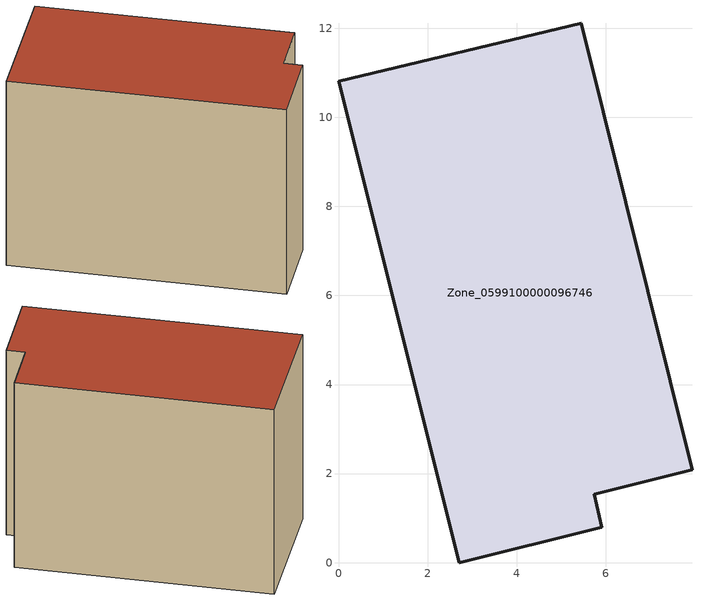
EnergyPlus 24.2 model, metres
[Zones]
Zone_0599100000096746
 floor ground (C_G): 0,10.81 5.45,12.11 7.94,2.09 5.74,1.54 5.92,0.8 2.71,0 z0
 wall outside (C_F): 5.45,12.11 0,10.81 2.71,0 5.92,0.8 5.74,1.54 7.94,2.09 5.45,12.11 z0:8.5
 roof outside (C_R): 0,10.81 2.71,0 5.92,0.8 5.74,1.54 7.94,2.09 5.45,12.11 z8.5
[BUILDING]
Pand.0599100000096746: North Axis=0; Terrain=City; Loads Convergence Tolerance Value=0.04; Temperature Convergence Tolerance Value=0.4; Solar Distribution=FullExterior; Maximum Number of Warmup Days=25; Minimum Number of Warmup Days=1
[Site:Location]
Rotterdam.The.Hague.AP_ZH_NLD Design_Conditions: Latitude=51.96; Longitude=4.45; Time Zone=1; Elevation=-4.5
[SITE:GROUNDTEMPERATURE:BUILDINGSURFACE]
18, 18, 18, 18, 18, 18, 18, 18, 18, 18, 18, 18
[MATERIAL] Thermal Absorptance=0.9; Solar Absorptance=0.7; Visible Absorptance=0.7
Name | Roughness | Thickness | Conductivity | Density | Specific Heat
G.TC.1975-1991 | MediumSmooth | 0.15 | 0.288461 | 540 | 1210
F.TC.1975-1991 | Rough | 0.3 | 0.230769 | 1920 | 840
R.TC.1975-1991 | MediumRough | 0.2 | 0.153846 | 1500 | 1000
[CONSTRUCTION]
C_G: G.TC.1975-1991
C_F: F.TC.1975-1991
C_R: R.TC.1975-1991
[ZONE]
Zone_0599100000096746: Type=1; Multiplier=1; Ceiling Height=Autocalculate; Volume=Autocalculate; Floor Area=autocalculate; Part of Total Floor Area=Yes
[ZONEINFILTRATION:DESIGNFLOWRATE]
Infil_Zone_0599100000096746: Zone or ZoneList or Space or SpaceList=Zone_0599100000096746; Schedule=AlwaysOn; Design Flow Rate Calculation Method=Flow/Area; Flow Rate per Floor Area=0.003; Constant Term Coefficient=1; Temperature Term Coefficient=0; Velocity Term Coefficient=0; Velocity Squared Term Coefficient=0
[HVACTEMPLATE:ZONE:IDEALLOADSAIRSYSTEM]
Zone_0599100000096746: Maximum Heating Supply Air Temperature=50; Minimum Cooling Supply Air Temperature=13; Maximum Heating Supply Air Humidity Ratio=0.0156; Minimum Cooling Supply Air Humidity Ratio=0.0077; Heating Limit=NoLimit; Cooling Limit=NoLimit; Dehumidification Control Type=ConstantSensibleHeatRatio; Cooling Sensible Heat Ratio=0.7; Dehumidification Setpoint=60; Humidification Control Type=None; Humidification Setpoint=30; Outdoor Air Method=None; Outdoor Air Flow Rate per Person=0.00944; Outdoor Air Flow Rate per Zone Floor Area=0; Outdoor Air Flow Rate per Zone=0; Demand Controlled Ventilation Type=None; Outdoor Air Economizer Type=NoEconomizer; Heat Recovery Type=None; Sensible Heat Recovery Effectiveness=0.7; Latent Heat Recovery Effectiveness=0.65
[ZONECONTROL:THERMOSTAT]
ThermostatControl_Zone_0599100000096746: Zone or ZoneList=Zone_0599100000096746; Control Type Schedule=DualSetpointControlType; Control 1=Thermostat_Zone_0599100000096746; Temperature Difference Between Cutout And Setpoint=0
[THERMOSTATSETPOINT:DUALSETPOINT]
Thermostat_Zone_0599100000096746: Heating Setpoint Temperature Schedule=HeatingSetpoint_Zone_0599100000096746; Cooling Setpoint Temperature Schedule=CoolingSetpoint_Zone_0599100000096746
[SCHEDULE:COMPACT]
HeatingSetpoint_Zone_0599100000096746: Through: 12/31, For: AllDays, Until: 24:00, 21
CoolingSetpoint_Zone_0599100000096746: Through: 12/31, For: AllDays, Until: 24:00, 24
DualSetpointControlType: Through: 12/31, For: AllDays, Until: 24:00, 4
AlwaysOn: Through: 12/31, For: AllDays, Until: 24:00, 1
